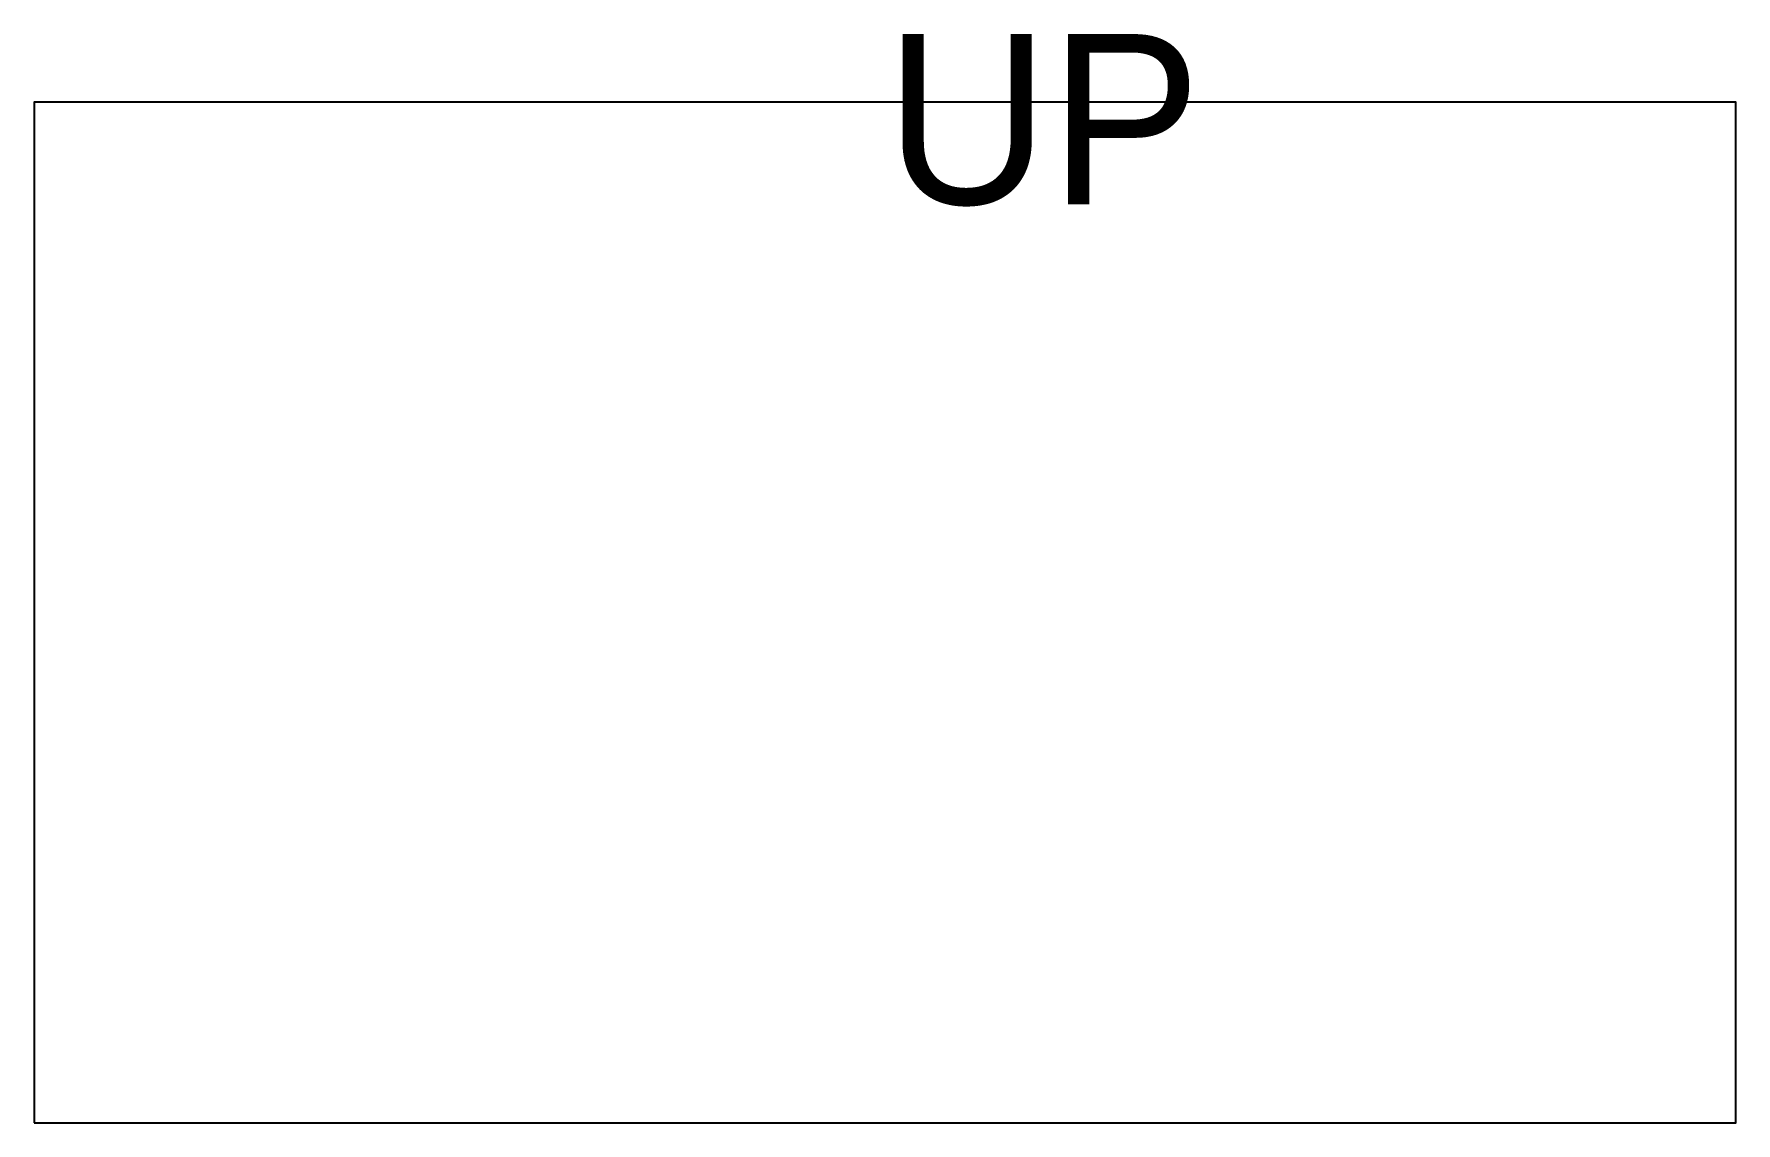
# Model space of a CAD drawing. Header units: metres. Extents: x 0 to 1, y 0 to 0.64.
import ezdxf

# ---------------------------------------------------------------- set-up
doc = ezdxf.new("R2010")
doc.units = ezdxf.units.M

msp = doc.modelspace()

# ---------------------------------------------------------------- linework, layer by layer
at = {"color": 5}
msp.add_lwpolyline([(0, 0), (1, 0), (1, 0.6), (0, 0.6)], close=True, dxfattribs=at)

# ---------------------------------------------------------------- texts
msp.add_text('UP', height=0.1).set_placement((0.5, 0.54))

doc.saveas('drawing.dxf')
